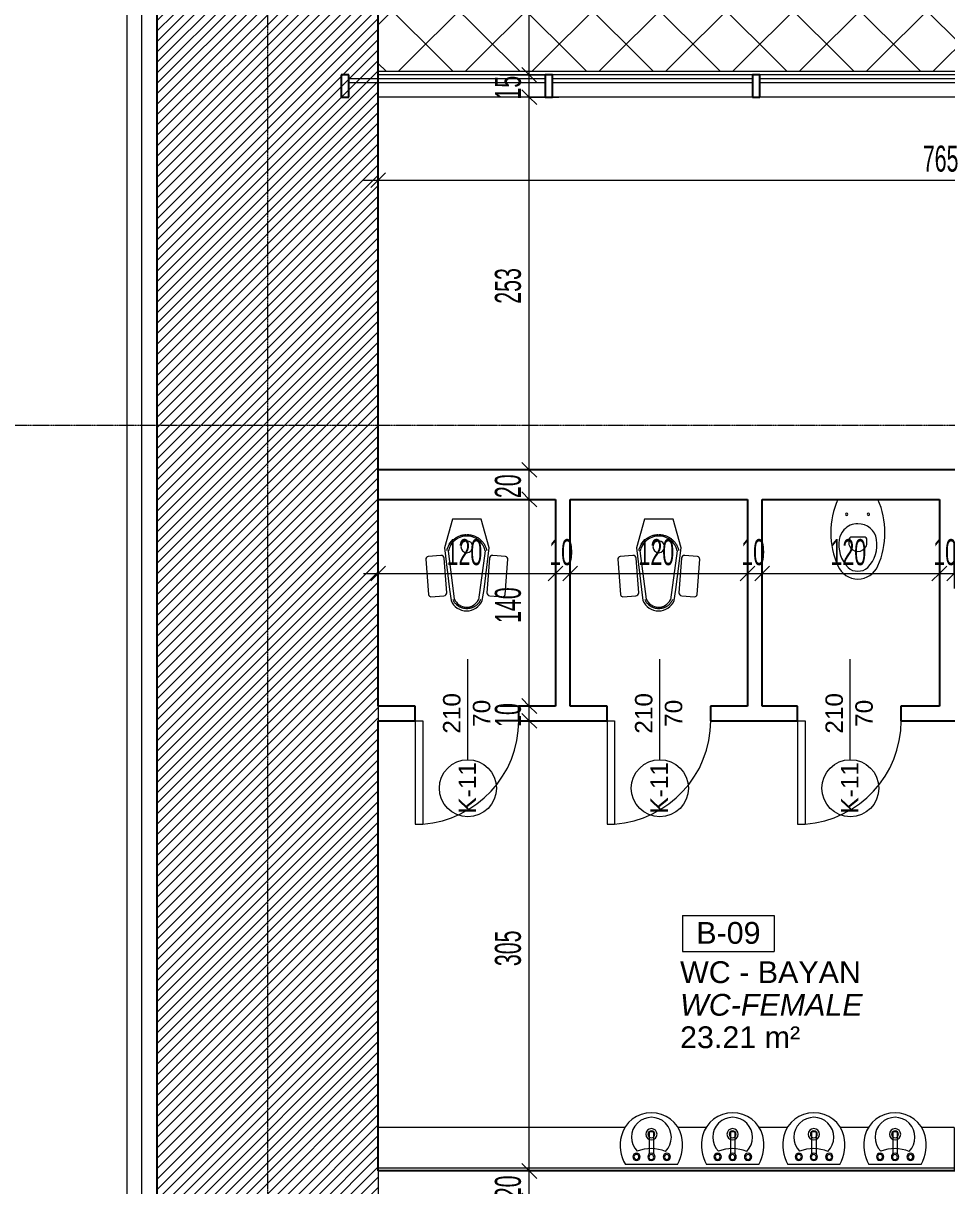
# Model space of a CAD drawing. Header units: centimetres. Extents: x -9345 to 11316, y -7197 to -3465.
# Drawn here: x -6902 to -6277, y -6046 to -5258 of the extents above; entities that cross this region are included whole.
import ezdxf

# ---------------------------------------------------------------- set-up
doc = ezdxf.new("R2010")
doc.units = ezdxf.units.CM
doc.linetypes.add('Grid Line 1_4_', pattern=[1.11125, 0.635, -0.15875, 0.15875, -0.15875])
doc.linetypes.add('Overhead', pattern=[0.396875, 0.238125, -0.15875])
for name, color, linetype, lineweight in [('A-ANNO-DIMS', 211, 'Continuous', 9), ('A-ANNO-DIMS-100', 211, 'Continuous', 9), ('A-AREA-IDEN', 2, 'Continuous', 9), ('A-DETL', 90, 'Continuous', 9), ('A-DETL-GENF', 92, 'Continuous', 9), ('A-DETL-THIN', 151, 'Continuous', 9), ('A-DOOR', 31, 'Continuous', 9), ('A-DOOR-IDEN', 31, 'Continuous', 9), ('A-FLOR-OVHD', 1, 'Overhead', 9), ('A-GLAZ-CURT', 52, 'Continuous', 9), ('A-GLAZ-CWMG', 51, 'Continuous', 9), ('A-WALL', 113, 'Continuous', 9), ('A-WALL-PATT', 111, 'Continuous', 25), ('I-FURN', 30, 'Continuous', 9), ('P-SANR-FIXT', 6, 'Continuous', 9), ('S-GRID', 1, 'Continuous', 9)]:
    doc.layers.add(name, color=color, linetype=linetype, lineweight=lineweight)
doc.styles.add('Arial_2', font='arial.ttf', dxfattribs={"height": 14.752994})
doc.styles.add('Arial_5', font='arial.ttf', dxfattribs={"height": 11.802395})
doc.styles.add('Arial_I', font='ariali.ttf', dxfattribs={"height": 14.752994})
doc.styles.add('Swis721 LtCn BT_1', font='swisscl.ttf', dxfattribs={"width": 0.8, "height": 17.639445})
doc.dimstyles.new('IUAS_DIMENSION_INSIDE_100', dxfattribs={"dimscale": 30.48, "dimtxt": 18, "dimasz": 0.328084, "dimexe": 0.328084, "dimexo": 0.0625, "dimgap": 0, "dimtad": 1, "dimdec": 0, "dimdsep": 46, "dimtxsty": 'Swis721 LtCn BT_1', "dimblk1": 'OBLIQUE', "dimblk2": 'OBLIQUE', "dimsah": 1, "dimcen": 0.09, "dimdle": 0.328084, "dimazin": 0, "dimtfac": 1, "dimtdec": 4, "dimtix": 1, "dimtmove": 0, "dimatfit": 3, "dimfxl": 0.656168, "dimfxlon": 1, "dimtvp": 1, "dimtolj": 1, "dimtzin": 0, "dimarcsym": 2})

# ---------------------------------------------------------------- blocks, each defined once
blk = doc.blocks.new('System Panel - Glazed-1573603-_116_30 KONKORS KATI _ CONCOURSE LEVEL')
at = {"layer": 'A-GLAZ-CURT', "lineweight": 18}
for p, q in [((66.48, 4.95), (-66.48, 4.95)), ((-66.48, 4.95), (-66.48, 2.45)), ((-66.48, 2.45), (66.48, 2.45)), ((66.48, 2.45), (66.48, 4.95))]:
    blk.add_line(p, q, dxfattribs=at)
blk = doc.blocks.new('Rectangular Mullion - 50 x 150mm-1573595-_116_30 KONKORS KATI _ CONCOURSE LEVEL')
at = {"layer": 'A-GLAZ-CWMG'}
for p, q in [((-6549.03, -5293.03), (-6661.98, -5293.03)), ((-6549.03, -5308.03), (-6661.98, -5308.03))]:
    blk.add_line(p, q, dxfattribs=at)
blk = doc.blocks.new('System Panel - Glazed-1573604-_116_30 KONKORS KATI _ CONCOURSE LEVEL')
at = {"layer": 'A-GLAZ-CURT', "lineweight": 18}
for p, q in [((67.73, 4.95), (-67.73, 4.95)), ((-67.73, 4.95), (-67.73, 2.45)), ((-67.73, 2.45), (67.73, 2.45)), ((67.73, 2.45), (67.73, 4.95))]:
    blk.add_line(p, q, dxfattribs=at)
blk = doc.blocks.new('Rectangular Mullion - 50 x 150mm-1573598-_116_30 KONKORS KATI _ CONCOURSE LEVEL')
at = {"layer": 'A-GLAZ-CWMG'}
for p, q in [((-6408.57, -5293.03), (-6544.03, -5293.03)), ((-6408.57, -5308.03), (-6544.03, -5308.03))]:
    blk.add_line(p, q, dxfattribs=at)
blk = doc.blocks.new('Rectangular Mullion - 50 x 150mm-1461260-_116_30 KONKORS KATI _ CONCOURSE LEVEL')
at = {"layer": 'A-GLAZ-CWMG', "lineweight": 25}
for p, q in [((0, 7.5), (-5, 7.5)), ((-5, 7.5), (-5, -7.5)), ((0, -7.5), (0, 7.5)), ((-5, -7.5), (0, -7.5))]:
    blk.add_line(p, q, dxfattribs=at)
blk = doc.blocks.new('Rectangular Mullion - 50 x 150mm-1461251-_116_30 KONKORS KATI _ CONCOURSE LEVEL')
at = {"layer": 'A-GLAZ-CWMG', "lineweight": 25}
for p, q in [((-2.5, 7.5), (2.5, 7.5)), ((-2.5, -7.5), (-2.5, 7.5)), ((2.5, 7.5), (2.5, -7.5)), ((2.5, -7.5), (-2.5, -7.5))]:
    blk.add_line(p, q, dxfattribs=at)
blk = doc.blocks.new('WC- Indian - IUAS_A_WETCORE_WC_ALATURKA-687375-_116_30 KONKORS KATI _ CONCOURSE LEVEL')
at = {"layer": 'P-SANR-FIXT'}
for p, q in [((-9.69, 31.48), (-15.2, 12.25)), ((-9.69, 31.48), (-15.2, 12.25)), ((9.69, 31.48), (-9.69, 31.48)), ((9.69, 31.48), (-9.69, 31.48)), ((15.2, 12.25), (9.69, 31.48)), ((15.2, 12.25), (9.69, 31.48)), ((-15.2, 12.25), (-11.65, -16.02)), ((-15.2, 12.25), (-11.65, -16.02)), ((-8.4, -22.52), (-12.52, 10.22)), ((12.52, 10.22), (7.87, -23.01)), ((11.65, -16.02), (15.2, 12.25)), ((11.65, -16.02), (15.2, 12.25)), ((-27.81, 4.4), (-26.01, -19.53)), ((-27.81, 4.4), (-26.01, -19.53)), ((-17.52, 6.99), (-26.25, 6.32)), ((-17.52, 6.99), (-26.25, 6.32)), ((-13.62, -18.31), (-15.38, 5.13)), ((-13.62, -18.31), (-15.38, 5.13)), ((15.38, 5.13), (13.62, -18.31)), ((15.38, 5.13), (13.62, -18.31)), ((26.25, 6.32), (17.52, 6.99)), ((26.25, 6.32), (17.52, 6.99)), ((26.01, -19.53), (27.81, 4.4)), ((26.01, -19.53), (27.81, 4.4)), ((-24.28, -21.07), (-15.51, -20.41)), ((-24.28, -21.07), (-15.51, -20.41)), ((-11.65, -16.02), (-10.71, -23.46)), ((-11.65, -16.02), (-10.71, -23.46)), ((10.4, -23.46), (11.65, -16.02)), ((10.4, -23.46), (11.65, -16.02)), ((15.51, -20.41), (24.28, -21.07)), ((15.51, -20.41), (24.28, -21.07))]:
    blk.add_line(p, q, dxfattribs=at)
at = {"layer": 'P-SANR-FIXT', "flags": 128}
for points in [[(-13.53, 10.27), (-13.4, 10.81), (-13.25, 11.34), (-13.08, 11.87), (-12.89, 12.39), (-12.67, 12.9), (-12.44, 13.4), (-12.19, 13.9), (-11.92, 14.38), (-11.62, 14.85), (-11.31, 15.31), (-10.99, 15.75), (-10.64, 16.19), (-10.28, 16.6), (-9.9, 17.01), (-9.5, 17.4), (-9.09, 17.77), (-8.67, 18.12), (-8.23, 18.46), (-7.78, 18.78), (-7.31, 19.08), (-6.84, 19.37), (-6.35, 19.63), (-5.85, 19.87), (-5.34, 20.1), (-4.83, 20.3), (-4.31, 20.48), (-3.78, 20.65), (-3.24, 20.79), (-2.7, 20.91), (-2.15, 21), (-1.61, 21.08), (-1.05, 21.13), (-0.5, 21.16), (-0.19, 21.17)], [(0.21, 21.17), (0.55, 21.16), (1.11, 21.13), (1.66, 21.07), (2.21, 20.99), (2.75, 20.9), (3.29, 20.77), (3.83, 20.63), (4.36, 20.47), (4.88, 20.28), (5.39, 20.08), (5.9, 19.85), (6.39, 19.61), (6.88, 19.34), (7.36, 19.06), (7.82, 18.75), (8.27, 18.43), (8.71, 18.09), (9.13, 17.73), (9.54, 17.36), (9.93, 16.97), (10.31, 16.57), (10.67, 16.15), (11.02, 15.71), (11.34, 15.27), (11.65, 14.81), (11.94, 14.33), (12.21, 13.85), (12.46, 13.36), (12.7, 12.85), (12.91, 12.34), (13.1, 11.82), (13.27, 11.29), (13.41, 10.76), (13.53, 10.27)], [(-0.31, -29.05), (-0.55, -29.05), (-0.95, -29.02), (-1.34, -28.98), (-1.73, -28.93), (-2.12, -28.86), (-2.51, -28.77), (-2.89, -28.67), (-3.27, -28.55), (-3.65, -28.42), (-4.01, -28.27), (-4.38, -28.11), (-4.73, -27.94), (-5.08, -27.75), (-5.42, -27.54), (-5.75, -27.32), (-6.07, -27.09), (-6.38, -26.85), (-6.69, -26.6), (-6.98, -26.33), (-7.26, -26.05), (-7.53, -25.76), (-7.79, -25.46), (-8.04, -25.15), (-8.27, -24.83), (-8.49, -24.5), (-8.7, -24.16), (-8.89, -23.82), (-9.07, -23.47), (-9.24, -23.11), (-9.38, -22.77)], [(9.38, -22.77), (9.22, -23.14), (9.06, -23.5), (8.88, -23.85), (8.68, -24.19), (8.47, -24.53), (8.25, -24.86), (8.02, -25.18), (7.77, -25.49), (7.51, -25.79), (7.24, -26.08), (6.95, -26.35), (6.66, -26.62), (6.36, -26.87), (6.04, -27.12), (5.72, -27.34), (5.39, -27.56), (5.05, -27.76), (4.7, -27.95), (4.34, -28.13), (3.98, -28.29), (3.61, -28.43), (3.24, -28.56), (2.86, -28.68), (2.48, -28.78), (2.09, -28.86), (1.7, -28.93), (1.31, -28.99), (0.91, -29.03), (0.52, -29.05), (0.29, -29.05)], [(0.16, -29.05), (0.16, -29.05), (0.16, -29.05), (0.15, -29.05), (0.15, -29.05), (0.15, -29.05), (0.15, -29.05), (0.15, -29.05), (0.15, -29.05), (0.14, -29.05), (0.14, -29.05), (0.14, -29.05), (0.14, -29.05), (0.13, -29.05), (0.13, -29.05), (0.13, -29.05), (0.12, -29.05), (0.12, -29.05), (0.11, -29.05), (0.11, -29.05), (0.1, -29.05), (0.1, -29.05), (0.09, -29.05), (0.09, -29.05), (0.08, -29.05), (0.08, -29.05), (0.07, -29.05), (0.07, -29.05), (0.06, -29.05), (0.06, -29.05), (0.05, -29.05), (0.04, -29.05), (0.04, -29.05), (0.03, -29.05), (0.03, -29.05), (0.02, -29.05), (0.01, -29.05), (0.01, -29.05), (0, -29.05), (0, -29.05), (-0.01, -29.05), (-0.02, -29.05), (-0.02, -29.05), (-0.03, -29.05), (-0.04, -29.05), (-0.04, -29.05), (-0.05, -29.05), (-0.05, -29.05), (-0.06, -29.05), (-0.07, -29.05), (-0.07, -29.05), (-0.08, -29.05), (-0.08, -29.05), (-0.09, -29.05), (-0.09, -29.05), (-0.1, -29.05), (-0.1, -29.05), (-0.11, -29.05), (-0.11, -29.05), (-0.12, -29.05), (-0.12, -29.05), (-0.12, -29.05), (-0.13, -29.05), (-0.13, -29.05), (-0.13, -29.05), (-0.14, -29.05), (-0.14, -29.05), (-0.14, -29.05), (-0.15, -29.05), (-0.15, -29.05), (-0.15, -29.05), (-0.15, -29.05), (-0.15, -29.05), (-0.15, -29.05), (-0.16, -29.05), (-0.16, -29.05), (-0.16, -29.05), (-0.16, -29.05)]]:
    blk.add_lwpolyline(points, dxfattribs=at)
at = {"layer": 'P-SANR-FIXT'}
for centre, radius, start, end in [((0, 7.32), 12.85, 13.04326, 166.95674), ((0, 12.86), 4, 0, 180), ((0, 12.86), 4, 180, 0), ((-25.77, 4.34), 2.03, 103.61798, 178.38202), ((-25.77, 4.34), 2.03, 103.61798, 178.38202), ((-17.38, 4.99), 2, 3.91851, 94.08149), ((-17.38, 4.99), 2, 3.91851, 94.08149), ((17.38, 4.99), 2, 85.91851, 176.08149), ((17.38, 4.99), 2, 85.91851, 176.08149), ((25.77, 4.34), 2.03, 1.61798, 76.38202), ((25.77, 4.34), 2.03, 1.61798, 76.38202), ((-24.02, -19.03), 2.05, 194.09143, 262.57015), ((-24.02, -19.03), 2.05, 194.09143, 262.57015), ((-15.77, -18.27), 2.15, 276.84903, 359.15097), ((-15.77, -18.27), 2.15, 276.84903, 359.15097), ((-0.16, -19.15), 11.4, 202.2273, 337.7727), ((-0.16, -19.15), 11.4, 202.2273, 337.7727), ((-0.16, -19.15), 8.9, 202.2273, 334.28023), ((15.77, -18.27), 2.15, 180.84903, 263.15097), ((15.77, -18.27), 2.15, 180.84903, 263.15097), ((24.02, -19.03), 2.05, 277.42985, 345.90857), ((24.02, -19.03), 2.05, 277.42985, 345.90857)]:
    blk.add_arc(centre, radius, start, end, dxfattribs=at)
blk = doc.blocks.new('WC Combination _2_ - IUAS_A_WETCORE_WC_ALAFRANGA-686539-_116_30 KONKORS KATI _ CONCOURSE LEVEL')
at = {"layer": 'P-SANR-FIXT'}
for p, q in [((6.38, 39.59), (6.38, 37.54)), ((18.62, 37.54), (18.62, 39.59)), ((8.38, 35.54), (16.62, 35.54))]:
    blk.add_line(p, q, dxfattribs=at)
for centre, radius, start, end in [((12.64, 49.01), 15, 90.53114, 156.20311), ((12.36, 49.01), 15, 23.79689, 89.46886), ((21.55, 40.75), 21.99, 135.60264, 189.09392), ((11.67, 50.42), 8.16, 84.16452, 135.60264), ((13.33, 50.42), 8.16, 44.39736, 95.83548), ((3.45, 40.75), 21.99, 350.90608, 44.39736), ((50, 32.53), 55.84, 156.20311, 203.79689), ((-25, 32.53), 55.84, 336.20311, 23.79689), ((11.38, 39.59), 5, 157.46709, 180), ((12.5, 39.12), 6.21, 22.53291, 157.46709), ((13.62, 39.59), 5, 360, 22.53291), ((12.5, 39.3), 12.82, 189.09392, 270.00153), ((8.38, 37.54), 2, 180, 270), ((16.62, 37.54), 2, 270, 360), ((12.5, 39.3), 12.82, 317.55472, 350.90608), ((12.5, 39.3), 12.82, 269.99847, 317.55472), ((5.34, 20.12), 0.774, 360, 180), ((5.34, 20.12), 0.774, 180, 360), ((20.18, 20.12), 0.774, 0, 180), ((20.18, 20.12), 0.774, 180, 360)]:
    blk.add_arc(centre, radius, start, end, dxfattribs=at)
blk = doc.blocks.new('Basins w Vanity Unit - Basins w Vanity Unit-1798698-_116_30 KONKORS KATI _ CONCOURSE LEVEL')
at = {"layer": 'I-FURN'}
for p, q in [((95.75, 29.5), (-71.36, 29.5)), ((150.75, 29.5), (131.53, 29.5)), ((205.75, 29.5), (186.53, 29.5)), ((260.75, 29.5), (241.53, 29.5)), ((318.64, 29.5), (296.53, 29.5)), ((318.64, 29.5), (318.64, 28)), ((318.64, 28), (318.64, 2)), ((318.64, 2), (-71.36, 2)), ((318.64, 2), (318.64, 0))]:
    blk.add_line(p, q, dxfattribs=at)
blk = doc.blocks.new('Sink - Cloakroom - 440 x 350mm-1792817-_116_30 KONKORS KATI _ CONCOURSE LEVEL')
at = {"layer": 'P-SANR-FIXT'}
for p, q in [((-1.5, 21.49), (-1.5, 7.07)), ((1.5, 21.49), (1.5, 7.07)), ((17.65, 0), (-17.65, 0)), ((17.65, 0), (-17.65, 0))]:
    blk.add_line(p, q, dxfattribs=at)
for centre, radius, start, end in [((-0.59, 14.51), 20.35, 88.34422, 166.36495), ((-0.59, 14.51), 20.35, 88.34422, 166.36495), ((0, 18.36), 13.5, 314.94439, 224.53709), ((0.59, 14.51), 20.35, 13.63505, 91.65578), ((0.59, 14.51), 20.35, 13.63505, 91.65578), ((0, 20.36), 3.86, 0, 180), ((5.33, 13.08), 26.44, 166.36495, 209.63505), ((5.33, 13.08), 26.44, 166.36495, 209.63505), ((0, 20.36), 3.86, 180, 0), ((0, 20.36), 2.35, 0, 180), ((0, 20.36), 2.35, 180, 0), ((-5.33, 13.08), 26.44, 330.36495, 13.63505), ((-5.33, 13.08), 26.44, 330.36495, 13.63505), ((-0.16, -16.03), 26.66, 68.68012, 110.80136), ((-10.13, 5.07), 2.5, 360, 180), ((-10.13, 5.07), 2.5, 180, 360), ((-10.13, 5.07), 1.7, 0, 180), ((-10.13, 5.07), 1.7, 180, 0), ((0, 5.07), 2.5, 360, 180), ((0, 5.07), 2.5, 180, 360), ((-0.08, 4.92), 1.68, 90, 270), ((-0.08, 4.92), 1.68, 270, 90), ((10.43, 5.07), 2.5, 0, 180), ((10.43, 5.07), 2.5, 180, 0), ((10.43, 4.97), 1.7, 0, 180), ((10.43, 4.97), 1.7, 180, 0)]:
    blk.add_arc(centre, radius, start, end, dxfattribs=at)
blk.add_ellipse((0, 21.49), major_axis=(1.5, 0), ratio=0.428525, start_param=0, end_param=3.141593, dxfattribs=at)
blk = doc.blocks.new('M_Single-Flush1 - IUAS_A_DOOR_K11_700_2100-1791538-_116_30 KONKORS KATI _ CONCOURSE LEVEL')
at = {"layer": 'A-DOOR', "lineweight": 18}
for p, q in [((29.9, 5), (29.9, 74.98)), ((35, 74.98), (29.9, 74.98)), ((35, 5), (35, 74.98)), ((35, 5), (29.9, 5))]:
    blk.add_line(p, q, dxfattribs=at)
at = {"layer": 'A-DOOR'}
blk.add_arc((35, 5), 70.17, 94.16802, 180, dxfattribs=at)
blk = doc.blocks.new('IUAS_A_ROOM_100S - No_İsmi_Alan-1315501-_116_30 KONKORS KATI _ CONCOURSE LEVEL')
at = {"layer": 'A-AREA-IDEN'}
for p, q in [((-0.101, 0.1926), (-0.101, -0.0511)), ((-0.101, 0.1926), (0.5191, 0.1926)), ((0.5191, 0.1926), (0.5191, -0.0511)), ((-0.101, -0.0511), (0.5191, -0.0511))]:
    blk.add_line(p, q, dxfattribs=at)
blk = doc.blocks.new('DIMBLOCK29-_116_30 KONKORS KATI _ CONCOURSE LEVEL')
at = {"layer": 'A-ANNO-DIMS-100', "transparency": 16777216}
for p, q in [((-6559.66, -6035.53), (-6564.66, -6030.53)), ((-6579.66, -6035.53), (-6549.66, -6035.53)), ((-6559.66, -6035.53), (-6579.66, -6035.53)), ((-6559.66, -6055.53), (-6559.66, -6035.53)), ((-6559.66, -6035.53), (-6554.66, -6040.53)), ((-6579.66, -6055.53), (-6549.66, -6055.53)), ((-6559.66, -6055.53), (-6579.66, -6055.53)), ((-6559.66, -6055.53), (-6564.66, -6050.53)), ((-6559.66, -6055.53), (-6554.66, -6060.53))]:
    blk.add_line(p, q, dxfattribs=at)
at = {"layer": 'A-ANNO-DIMS-100', "color": 0, "transparency": 16777216, "insert": (-6583.01, -6054.67), "char_height": 17.639, "width": 21.9429, "attachment_point": 1, "rotation": 90, "line_spacing_factor": 0.971848, "style": 'Swis721 LtCn BT_1'}
blk.add_mtext('20', dxfattribs=at)
blk = doc.blocks.new('_Oblique')
at = {"color": 0, "linetype": 'ByBlock', "lineweight": -2}
blk.add_line((-0.5, -0.5), (0.5, 0.5), dxfattribs=at)
blk = doc.blocks.new('DIMBLOCK30-_116_30 KONKORS KATI _ CONCOURSE LEVEL')
at = {"layer": 'A-ANNO-DIMS-100', "transparency": 16777216}
for p, q in [((-6559.66, -5730.53), (-6564.66, -5725.53)), ((-6579.66, -5730.53), (-6549.66, -5730.53)), ((-6559.66, -5730.53), (-6579.66, -5730.53)), ((-6559.66, -6035.53), (-6559.66, -5730.53)), ((-6559.66, -5730.53), (-6554.66, -5735.53)), ((-6559.66, -6035.53), (-6564.66, -6030.53)), ((-6579.66, -6035.53), (-6549.66, -6035.53)), ((-6559.66, -6035.53), (-6579.66, -6035.53)), ((-6559.66, -6035.53), (-6554.66, -6040.53))]:
    blk.add_line(p, q, dxfattribs=at)
at = {"layer": 'A-ANNO-DIMS-100', "color": 0, "transparency": 16777216, "insert": (-6583.01, -5896.74), "char_height": 17.639, "width": 32.9143, "attachment_point": 1, "rotation": 90, "line_spacing_factor": 0.971848, "style": 'Swis721 LtCn BT_1'}
blk.add_mtext('305', dxfattribs=at)
blk = doc.blocks.new('DIMBLOCK31-_116_30 KONKORS KATI _ CONCOURSE LEVEL')
at = {"layer": 'A-ANNO-DIMS-100', "transparency": 16777216}
for p, q in [((-6559.66, -5720.53), (-6564.66, -5715.53)), ((-6579.66, -5720.53), (-6549.66, -5720.53)), ((-6559.66, -5720.53), (-6579.66, -5720.53)), ((-6559.66, -5730.53), (-6564.66, -5725.53)), ((-6559.66, -5730.53), (-6559.66, -5720.53)), ((-6559.66, -5720.53), (-6554.66, -5725.53)), ((-6579.66, -5730.53), (-6549.66, -5730.53)), ((-6559.66, -5730.53), (-6579.66, -5730.53)), ((-6559.66, -5730.53), (-6554.66, -5735.53))]:
    blk.add_line(p, q, dxfattribs=at)
at = {"layer": 'A-ANNO-DIMS-100', "color": 0, "transparency": 16777216, "insert": (-6583.01, -5734.67), "char_height": 17.639, "width": 21.9429, "attachment_point": 1, "rotation": 90, "line_spacing_factor": 0.971848, "style": 'Swis721 LtCn BT_1'}
blk.add_mtext('10', dxfattribs=at)
blk = doc.blocks.new('DIMBLOCK32-_116_30 KONKORS KATI _ CONCOURSE LEVEL')
at = {"layer": 'A-ANNO-DIMS-100', "transparency": 16777216}
for p, q in [((-6559.66, -5580.53), (-6564.66, -5575.53)), ((-6579.66, -5580.53), (-6549.66, -5580.53)), ((-6559.66, -5580.53), (-6579.66, -5580.53)), ((-6559.66, -5720.53), (-6559.66, -5580.53)), ((-6559.66, -5580.53), (-6554.66, -5585.53)), ((-6559.66, -5720.53), (-6564.66, -5715.53)), ((-6579.66, -5720.53), (-6549.66, -5720.53)), ((-6559.66, -5720.53), (-6579.66, -5720.53)), ((-6559.66, -5720.53), (-6554.66, -5725.53))]:
    blk.add_line(p, q, dxfattribs=at)
at = {"layer": 'A-ANNO-DIMS-100', "color": 0, "transparency": 16777216, "insert": (-6583.01, -5664.24), "char_height": 17.639, "width": 32.9143, "attachment_point": 1, "rotation": 90, "line_spacing_factor": 0.971848, "style": 'Swis721 LtCn BT_1'}
blk.add_mtext('140', dxfattribs=at)
blk = doc.blocks.new('DIMBLOCK33-_116_30 KONKORS KATI _ CONCOURSE LEVEL')
at = {"layer": 'A-ANNO-DIMS-100', "transparency": 16777216}
for p, q in [((-6559.66, -5560.53), (-6564.66, -5555.53)), ((-6579.66, -5560.53), (-6549.66, -5560.53)), ((-6559.66, -5560.53), (-6579.66, -5560.53)), ((-6559.66, -5580.53), (-6559.66, -5560.53)), ((-6559.66, -5560.53), (-6554.66, -5565.53)), ((-6559.66, -5580.53), (-6564.66, -5575.53)), ((-6579.66, -5580.53), (-6549.66, -5580.53)), ((-6559.66, -5580.53), (-6579.66, -5580.53)), ((-6559.66, -5580.53), (-6554.66, -5585.53))]:
    blk.add_line(p, q, dxfattribs=at)
at = {"layer": 'A-ANNO-DIMS-100', "color": 0, "transparency": 16777216, "insert": (-6583.01, -5579.67), "char_height": 17.639, "width": 21.9429, "attachment_point": 1, "rotation": 90, "line_spacing_factor": 0.971848, "style": 'Swis721 LtCn BT_1'}
blk.add_mtext('20', dxfattribs=at)
blk = doc.blocks.new('DIMBLOCK34-_116_30 KONKORS KATI _ CONCOURSE LEVEL')
at = {"layer": 'A-ANNO-DIMS-100', "transparency": 16777216}
for p, q in [((-6539.66, -5308.03), (-6569.66, -5308.03)), ((-6559.66, -5308.03), (-6564.66, -5303.03)), ((-6559.66, -5560.53), (-6559.66, -5308.03)), ((-6559.66, -5308.03), (-6554.66, -5313.03)), ((-6559.66, -5308.03), (-6539.66, -5308.03)), ((-6559.66, -5560.53), (-6564.66, -5555.53)), ((-6579.66, -5560.53), (-6549.66, -5560.53)), ((-6559.66, -5560.53), (-6579.66, -5560.53)), ((-6559.66, -5560.53), (-6554.66, -5565.53))]:
    blk.add_line(p, q, dxfattribs=at)
at = {"layer": 'A-ANNO-DIMS-100', "color": 0, "transparency": 16777216, "insert": (-6583.01, -5447.99), "char_height": 17.639, "width": 32.9143, "attachment_point": 1, "rotation": 90, "line_spacing_factor": 0.971848, "style": 'Swis721 LtCn BT_1'}
blk.add_mtext('253', dxfattribs=at)
blk = doc.blocks.new('DIMBLOCK35-_116_30 KONKORS KATI _ CONCOURSE LEVEL')
at = {"layer": 'A-ANNO-DIMS-100', "transparency": 16777216}
for p, q in [((-6559.66, -5293.03), (-6564.66, -5288.03)), ((-6579.66, -5293.03), (-6549.66, -5293.03)), ((-6559.66, -5293.03), (-6579.66, -5293.03)), ((-6559.66, -5308.03), (-6559.66, -5293.03)), ((-6559.66, -5293.03), (-6554.66, -5298.03)), ((-6539.66, -5308.03), (-6569.66, -5308.03)), ((-6559.66, -5308.03), (-6564.66, -5303.03)), ((-6559.66, -5308.03), (-6554.66, -5313.03)), ((-6559.66, -5308.03), (-6539.66, -5308.03))]:
    blk.add_line(p, q, dxfattribs=at)
at = {"layer": 'A-ANNO-DIMS-100', "color": 0, "transparency": 16777216, "insert": (-6583.01, -5309.67), "char_height": 17.639, "width": 21.9429, "attachment_point": 1, "rotation": 90, "line_spacing_factor": 0.971848, "style": 'Swis721 LtCn BT_1'}
blk.add_mtext('15', dxfattribs=at)
blk = doc.blocks.new('DIMBLOCK36-_116_30 KONKORS KATI _ CONCOURSE LEVEL')
at = {"layer": 'A-ANNO-DIMS-100', "transparency": 16777216}
for p, q in [((-6559.66, -4816.78), (-6564.66, -4811.78)), ((-6579.66, -4816.78), (-6549.66, -4816.78)), ((-6559.66, -4816.78), (-6579.66, -4816.78)), ((-6559.66, -5293.03), (-6559.66, -4816.78)), ((-6559.66, -4816.78), (-6554.66, -4821.78)), ((-6559.66, -5293.03), (-6564.66, -5288.03)), ((-6579.66, -5293.03), (-6549.66, -5293.03)), ((-6559.66, -5293.03), (-6579.66, -5293.03)), ((-6559.66, -5293.03), (-6554.66, -5298.03))]:
    blk.add_line(p, q, dxfattribs=at)
at = {"layer": 'A-ANNO-DIMS-100', "color": 0, "transparency": 16777216, "insert": (-6583.01, -5068.62), "char_height": 17.639, "width": 32.9143, "attachment_point": 1, "rotation": 90, "line_spacing_factor": 0.971848, "style": 'Swis721 LtCn BT_1'}
blk.add_mtext('476', dxfattribs=at)
blk = doc.blocks.new('DIMBLOCK57-_116_30 KONKORS KATI _ CONCOURSE LEVEL')
at = {"layer": 'A-ANNO-DIMS-100', "transparency": 16777216}
for p, q in [((-6661.98, -5610.82), (-6661.98, -5640.82)), ((-6661.98, -5630.82), (-6661.98, -5610.82)), ((-6541.98, -5610.82), (-6541.98, -5640.82)), ((-6541.98, -5630.82), (-6541.98, -5610.82)), ((-6671.98, -5630.82), (-6541.98, -5630.82)), ((-6661.98, -5630.82), (-6666.98, -5635.82)), ((-6661.98, -5630.82), (-6656.98, -5625.82)), ((-6541.98, -5630.82), (-6546.98, -5635.82)), ((-6541.98, -5630.82), (-6536.98, -5625.82))]:
    blk.add_line(p, q, dxfattribs=at)
at = {"layer": 'A-ANNO-DIMS-100', "color": 0, "transparency": 16777216, "insert": (-6615.7, -5607.46), "char_height": 17.639, "width": 32.9143, "attachment_point": 1, "line_spacing_factor": 0.971848, "style": 'Swis721 LtCn BT_1'}
blk.add_mtext('120', dxfattribs=at)
blk = doc.blocks.new('DIMBLOCK58-_116_30 KONKORS KATI _ CONCOURSE LEVEL')
at = {"layer": 'A-ANNO-DIMS-100', "transparency": 16777216}
for p, q in [((-6541.98, -5610.82), (-6541.98, -5640.82)), ((-6541.98, -5630.82), (-6541.98, -5610.82)), ((-6531.98, -5610.82), (-6531.98, -5640.82)), ((-6531.98, -5630.82), (-6531.98, -5610.82)), ((-6541.98, -5630.82), (-6546.98, -5635.82)), ((-6541.98, -5630.82), (-6536.98, -5625.82)), ((-6541.98, -5630.82), (-6531.98, -5630.82)), ((-6531.98, -5630.82), (-6536.98, -5635.82)), ((-6531.98, -5630.82), (-6526.98, -5625.82))]:
    blk.add_line(p, q, dxfattribs=at)
at = {"layer": 'A-ANNO-DIMS-100', "color": 0, "transparency": 16777216, "insert": (-6546.13, -5607.46), "char_height": 17.639, "width": 21.9429, "attachment_point": 1, "line_spacing_factor": 0.971848, "style": 'Swis721 LtCn BT_1'}
blk.add_mtext('10', dxfattribs=at)
blk = doc.blocks.new('DIMBLOCK59-_116_30 KONKORS KATI _ CONCOURSE LEVEL')
at = {"layer": 'A-ANNO-DIMS-100', "transparency": 16777216}
for p, q in [((-6531.98, -5610.82), (-6531.98, -5640.82)), ((-6531.98, -5630.82), (-6531.98, -5610.82)), ((-6411.98, -5610.82), (-6411.98, -5640.82)), ((-6411.98, -5630.82), (-6411.98, -5610.82)), ((-6531.98, -5630.82), (-6536.98, -5635.82)), ((-6531.98, -5630.82), (-6526.98, -5625.82)), ((-6531.98, -5630.82), (-6411.98, -5630.82)), ((-6411.98, -5630.82), (-6416.98, -5635.82)), ((-6411.98, -5630.82), (-6406.98, -5625.82))]:
    blk.add_line(p, q, dxfattribs=at)
at = {"layer": 'A-ANNO-DIMS-100', "color": 0, "transparency": 16777216, "insert": (-6485.7, -5607.46), "char_height": 17.639, "width": 32.9143, "attachment_point": 1, "line_spacing_factor": 0.971848, "style": 'Swis721 LtCn BT_1'}
blk.add_mtext('120', dxfattribs=at)
blk = doc.blocks.new('DIMBLOCK60-_116_30 KONKORS KATI _ CONCOURSE LEVEL')
at = {"layer": 'A-ANNO-DIMS-100', "transparency": 16777216}
for p, q in [((-6411.98, -5610.82), (-6411.98, -5640.82)), ((-6411.98, -5630.82), (-6411.98, -5610.82)), ((-6401.98, -5610.82), (-6401.98, -5640.82)), ((-6401.98, -5630.82), (-6401.98, -5610.82)), ((-6411.98, -5630.82), (-6416.98, -5635.82)), ((-6411.98, -5630.82), (-6406.98, -5625.82)), ((-6411.98, -5630.82), (-6401.98, -5630.82)), ((-6401.98, -5630.82), (-6406.98, -5635.82)), ((-6401.98, -5630.82), (-6396.98, -5625.82))]:
    blk.add_line(p, q, dxfattribs=at)
at = {"layer": 'A-ANNO-DIMS-100', "color": 0, "transparency": 16777216, "insert": (-6416.13, -5607.46), "char_height": 17.639, "width": 21.9429, "attachment_point": 1, "line_spacing_factor": 0.971848, "style": 'Swis721 LtCn BT_1'}
blk.add_mtext('10', dxfattribs=at)
blk = doc.blocks.new('DIMBLOCK61-_116_30 KONKORS KATI _ CONCOURSE LEVEL')
at = {"layer": 'A-ANNO-DIMS-100', "transparency": 16777216}
for p, q in [((-6401.98, -5610.82), (-6401.98, -5640.82)), ((-6401.98, -5630.82), (-6401.98, -5610.82)), ((-6281.98, -5610.82), (-6281.98, -5640.82)), ((-6281.98, -5630.82), (-6281.98, -5610.82)), ((-6401.98, -5630.82), (-6406.98, -5635.82)), ((-6401.98, -5630.82), (-6396.98, -5625.82)), ((-6401.98, -5630.82), (-6281.98, -5630.82)), ((-6281.98, -5630.82), (-6286.98, -5635.82)), ((-6281.98, -5630.82), (-6276.98, -5625.82))]:
    blk.add_line(p, q, dxfattribs=at)
at = {"layer": 'A-ANNO-DIMS-100', "color": 0, "transparency": 16777216, "insert": (-6355.7, -5607.46), "char_height": 17.639, "width": 32.9143, "attachment_point": 1, "line_spacing_factor": 0.971848, "style": 'Swis721 LtCn BT_1'}
blk.add_mtext('120', dxfattribs=at)
blk = doc.blocks.new('DIMBLOCK62-_116_30 KONKORS KATI _ CONCOURSE LEVEL')
at = {"layer": 'A-ANNO-DIMS-100', "transparency": 16777216}
for p, q in [((-6281.98, -5610.82), (-6281.98, -5640.82)), ((-6281.98, -5630.82), (-6281.98, -5610.82)), ((-6271.98, -5610.82), (-6271.98, -5640.82)), ((-6271.98, -5630.82), (-6271.98, -5610.82)), ((-6281.98, -5630.82), (-6286.98, -5635.82)), ((-6281.98, -5630.82), (-6276.98, -5625.82)), ((-6281.98, -5630.82), (-6271.98, -5630.82)), ((-6271.98, -5630.82), (-6276.98, -5635.82)), ((-6271.98, -5630.82), (-6266.98, -5625.82))]:
    blk.add_line(p, q, dxfattribs=at)
at = {"layer": 'A-ANNO-DIMS-100', "color": 0, "transparency": 16777216, "insert": (-6286.13, -5607.46), "char_height": 17.639, "width": 21.9429, "attachment_point": 1, "line_spacing_factor": 0.971848, "style": 'Swis721 LtCn BT_1'}
blk.add_mtext('10', dxfattribs=at)
blk = doc.blocks.new('DIMBLOCK116-_116_30 KONKORS KATI _ CONCOURSE LEVEL')
at = {"layer": 'A-ANNO-DIMS-100', "transparency": 16777216}
for p, q in [((-6661.98, -5344.22), (-6661.98, -5374.22)), ((-6661.98, -5364.22), (-6661.98, -5344.22)), ((-5896.98, -5384.22), (-5896.98, -5354.22)), ((-6661.98, -5364.22), (-6656.98, -5359.22)), ((-5896.98, -5364.22), (-5891.98, -5359.22)), ((-6671.98, -5364.22), (-5896.98, -5364.22)), ((-6661.98, -5364.22), (-6666.98, -5369.22)), ((-5896.98, -5364.22), (-5901.98, -5369.22)), ((-5896.98, -5364.22), (-5896.98, -5384.22))]:
    blk.add_line(p, q, dxfattribs=at)
at = {"layer": 'A-ANNO-DIMS-100', "color": 0, "transparency": 16777216, "insert": (-6293.2, -5340.86), "char_height": 17.639, "width": 32.9143, "attachment_point": 1, "line_spacing_factor": 0.971848, "style": 'Swis721 LtCn BT_1'}
blk.add_mtext('765', dxfattribs=at)
blk = doc.blocks.new('DOOR TAG SOLA C_2mm - TR_Kapi_pozu_04_saga_uste_2mm-1642461-_116_30 KONKORS KATI _ CONCOURSE LEVEL')
at = {"layer": 'A-DOOR-IDEN'}
blk.add_line((-0.3137, -0.007), (0.3666, -0.0062), dxfattribs=at)
blk.add_circle((-0.5069, -0.0072), 0.1932, dxfattribs=at)

msp = doc.modelspace()

# ---------------------------------------------------------------- hatches: boundary and pattern name
at = {"layer": 'A-DETL-GENF', "lineweight": 18}
h = msp.add_hatch(dxfattribs=at)
h.set_pattern_fill('FP_6', color=253, style=0, pattern_type=2)
h.set_pattern_definition([(45, (0, 0), (-22.62742, 22.62742), []), (135, (0, 0), (-22.62742, -22.62742), [])])
h.paths.add_polyline_path([(-2151.98, -6550.52), (-2151.98, -6310.53), (-2063.98, -6310.53), (-2063.98, -6130.53), (-2152.23, -6130.53), (-2152.23, -5950.53), (-2172.23, -5950.53), (-2172.23, -5575.47), (-2179.07, -5580.6), (-2186.56, -5584.7), (-2194.56, -5587.7), (-2202.91, -5589.53), (-2211.43, -5590.15), (-2219.95, -5589.56), (-2228.31, -5587.75), (-2236.32, -5584.78), (-2244.21, -5580.42), (-2250.67, -5575.59), (-2256.73, -5569.56), (-2261.86, -5562.73), (-2265.97, -5555.24), (-2268.98, -5547.24), (-2270.81, -5538.9), (-2271.44, -5530.38), (-2270.85, -5521.85), (-2269.06, -5513.5), (-2266.09, -5505.49), (-2262.02, -5497.98), (-2256.91, -5491.12), (-2250.89, -5485.06), (-2244.06, -5479.92), (-2236.57, -5475.81), (-2228.58, -5472.8), (-2220.23, -5470.95), (-2211.71, -5470.32), (-2203.36, -5470.93), (-2195.18, -5472.69), (-2187.32, -5475.58), (-2179.93, -5479.53), (-2173.17, -5484.47), (-2167.16, -5490.3), (-2162.02, -5496.91), (-2157.85, -5504.17), (-2154.73, -5511.94), (-2152.72, -5520.07), (-2151.86, -5528.4), (-2152.16, -5536.77), (-2153.63, -5545.01), (-2156.23, -5552.97), (-2159.91, -5560.49), (-1801.98, -5560.52), (-1801.98, -5057.62), (-1801.45, -5040.73), (-1799.72, -5023.92), (-1796.79, -5007.28), (-1792.67, -4990.89), (-1787.39, -4974.84), (-1780.98, -4959.21), (-1773.47, -4944.08), (-1764.89, -4929.52), (-1755.3, -4915.61), (-1744.73, -4902.43), (-1733.24, -4890.03), (-1720.9, -4878.49), (-1707.77, -4867.86), (-1693.91, -4858.2), (-1679.39, -4849.56), (-1664.29, -4841.97), (-1648.69, -4835.49), (-1632.66, -4830.14), (-1616.29, -4825.95), (-1599.67, -4822.94), (-1582.87, -4821.13), (-1565.98, -4820.52), (-811.98, -4820.52), (-811.98, -4815.27), (-661.98, -4815.27), (-661.98, -4164.91), (-811.98, -4164.91), (-811.98, -4140.52), (-2248.98, -4140.52), (-2248.98, -4460.52), (-3061.98, -4460.52), (-3061.98, -4140.52), (-3986.98, -4140.52), (-3986.98, -4320.53), (-4091.98, -4320.53), (-4091.98, -4630.53), (-3986.98, -4630.53), (-3986.98, -4810.52), (-3836.98, -4810.52), (-3836.98, -4910.52), (-3986.98, -4910.52), (-3986.98, -4814.92), (-4786.98, -4814.92), (-4786.98, -4910.53), (-4936.98, -4910.53), (-4936.98, -4815.47), (-4991.98, -4815.47), (-4991.98, -4140.52), (-6661.98, -4140.52), (-6661.98, -4165.41), (-6811.98, -4165.41), (-6811.98, -4816.78), (-6661.98, -4816.78), (-6661.98, -5290.53), (-4006.98, -5290.53), (-3987.44, -5291.15), (-3967.98, -5293.03), (-3948.68, -5296.15), (-3929.62, -5300.5), (-3910.87, -5306.07), (-3892.53, -5312.82), (-3874.65, -5320.73), (-3857.31, -5329.78), (-3840.59, -5339.91), (-3824.56, -5351.1), (-3809.27, -5363.29), (-3794.8, -5376.43), (-3781.2, -5390.48), (-3768.52, -5405.36), (-3756.83, -5421.03), (-3746.16, -5437.42), (-3735.92, -5455.8), (-3728.09, -5472.07), (-3720.75, -5490.19), (-3714.59, -5508.75), (-3709.63, -5527.66), (-3705.89, -5546.85), (-3703.39, -5566.24), (-3702.14, -5585.75), (-3702.14, -5605.3), (-3703.39, -5624.81), (-3705.89, -5644.21), (-3709.63, -5663.4), (-3714.59, -5682.31), (-3720.75, -5700.86), (-3728.09, -5718.99), (-3736.57, -5736.6), (-3746.17, -5753.64), (-3756.83, -5770.02), (-3768.53, -5785.69), (-3781.2, -5800.58), (-3794.8, -5814.62), (-3809.27, -5827.77), (-3824.56, -5839.96), (-3840.6, -5851.14), (-3857.32, -5861.28), (-3874.65, -5870.32), (-3892.53, -5878.24), (-3910.88, -5884.99), (-3929.62, -5890.55), (-3948.68, -5894.9), (-3967.98, -5898.02), (-3987.44, -5899.9), (-4006.98, -5900.53), (-6131.98, -5900.51), (-6131.98, -6190.52), (-4061.98, -6190.53), (-4061.98, -6370.53), (-3978.51, -6370.53), (-3978.51, -6550.51), (-2167.91, -6550.52)], flags=0)
h.paths.add_polyline_path([(-3186.98, -5580.53), (-3186.98, -5480.53), (-3036.98, -5480.53), (-3036.98, -5580.53), (-3159.77, -5580.53)], flags=0)
h.paths.add_polyline_path([(-3111.98, -4920.52), (-3120.52, -4919.91), (-3128.88, -4918.09), (-3136.9, -4915.1), (-3144.42, -4911), (-3151.27, -4905.87), (-3157.33, -4899.81), (-3162.46, -4892.96), (-3166.56, -4885.45), (-3169.55, -4877.43), (-3171.37, -4869.06), (-3171.98, -4860.52), (-3171.37, -4851.98), (-3169.55, -4843.62), (-3166.56, -4835.6), (-3162.46, -4828.08), (-3157.33, -4821.23), (-3151.27, -4815.18), (-3144.42, -4810.05), (-3136.9, -4805.94), (-3128.88, -4802.95), (-3120.52, -4801.13), (-3111.98, -4800.52), (-3103.44, -4801.13), (-3095.08, -4802.95), (-3087.06, -4805.94), (-3079.54, -4810.05), (-3072.69, -4815.18), (-3066.64, -4821.23), (-3061.5, -4828.08), (-3057.4, -4835.6), (-3054.41, -4843.62), (-3052.59, -4851.98), (-3051.98, -4860.52), (-3052.59, -4869.06), (-3054.41, -4877.43), (-3057.4, -4885.45), (-3061.5, -4892.96), (-3066.64, -4899.81), (-3072.69, -4905.87), (-3079.54, -4911), (-3087.06, -4915.1), (-3095.08, -4918.09), (-3103.44, -4919.91)], flags=0)
h.paths.add_polyline_path([(-2211.98, -4920.52), (-2220.52, -4919.91), (-2228.88, -4918.09), (-2236.9, -4915.1), (-2244.42, -4911), (-2251.27, -4905.87), (-2257.33, -4899.81), (-2262.46, -4892.96), (-2266.56, -4885.45), (-2269.55, -4877.43), (-2271.37, -4869.06), (-2271.98, -4860.52), (-2271.37, -4851.98), (-2269.55, -4843.62), (-2266.56, -4835.6), (-2262.46, -4828.08), (-2257.33, -4821.23), (-2251.27, -4815.18), (-2244.21, -4809.93), (-2236.9, -4805.94), (-2228.88, -4802.95), (-2220.52, -4801.13), (-2211.98, -4800.52), (-2203.44, -4801.13), (-2195.08, -4802.95), (-2187.06, -4805.94), (-2179.54, -4810.05), (-2172.69, -4815.18), (-2166.64, -4821.23), (-2161.5, -4828.08), (-2157.4, -4835.6), (-2154.41, -4843.62), (-2152.59, -4851.98), (-2151.98, -4860.52), (-2152.59, -4869.06), (-2154.41, -4877.43), (-2157.4, -4885.45), (-2161.5, -4892.96), (-2166.64, -4899.81), (-2172.69, -4905.87), (-2179.54, -4911), (-2187.06, -4915.1), (-2195.08, -4918.09), (-2203.44, -4919.91)], flags=0)
h.paths.add_polyline_path([(-5746.98, -4910.53), (-5896.98, -4910.53), (-5896.98, -4810.53), (-5746.98, -4810.53), (-5746.98, -4906.57)], flags=0)
h.paths.add_polyline_path([(-641.97, -4816.24), (-411.79, -4816.24), (-411.79, -4590.53), (-331.98, -4590.53), (-331.98, -4390.53), (-411.79, -4390.53), (-411.79, -4165.52), (-656.12, -4165.52), (-656.12, -4816.24)], flags=0)
h.paths.add_polyline_path([(-8424.27, -4815.52), (-6821.85, -4815.52), (-6821.85, -4165.52), (-8477.22, -4165.52), (-8477.22, -4390.53), (-8532.22, -4390.53), (-8532.22, -4590.53), (-8477.22, -4590.53), (-8477.22, -4815.52)], flags=0)
at = {"layer": 'A-WALL-PATT', "lineweight": 9}
h = msp.add_hatch(dxfattribs=at)
h.set_pattern_fill('FP_1', color=256, style=0, pattern_type=2)
h.set_pattern_definition([(45, (0, 0), (-3.535534, 3.535534), [])])
h.paths.add_polyline_path([(-6745.74, -6550.53), (-6661.98, -6550.53), (-6661.98, -4815.42), (-6811.98, -4815.42), (-6811.98, -6550.53)], flags=0)
h.paths.add_polyline_path([(-6661.98, -4165.27), (-6661.98, -4140.53), (-6811.98, -4140.53), (-6811.98, -4165.27), (-6745.74, -4165.27)], flags=0)

# ---------------------------------------------------------------- linework, layer by layer
at = {"layer": 'A-DETL'}
msp.add_line((-6831.98, -6720.53), (-6831.98, -4881.53), dxfattribs=at)
at = {"layer": 'A-DETL-THIN'}
for p, q in [((-6661.98, -4816.78), (-6661.98, -5290.53)), ((-6661.98, -5290.53), (-4006.98, -5290.53))]:
    msp.add_line(p, q, dxfattribs=at)
at = {"layer": 'A-FLOR-OVHD'}
msp.add_line((-6821.98, -6710.53), (-6821.98, -4871.53), dxfattribs=at)
at = {"layer": 'A-WALL', "lineweight": 25}
for p, q in [((-6811.98, -4815.42), (-6811.98, -6700.53)), ((-6661.98, -5720.53), (-6661.98, -4815.42)), ((-5896.98, -5560.53), (-6661.98, -5560.53)), ((-6661.98, -5580.53), (-6541.98, -5580.53)), ((-6541.98, -5580.53), (-6541.98, -5720.53)), ((-6531.98, -5580.53), (-6411.98, -5580.53)), ((-6531.98, -5720.53), (-6531.98, -5580.53)), ((-6411.98, -5580.53), (-6411.98, -5720.53)), ((-6401.98, -5580.53), (-6281.98, -5580.53)), ((-6401.98, -5720.53), (-6401.98, -5580.53)), ((-6281.98, -5580.53), (-6281.98, -5720.53)), ((-6636.98, -5720.53), (-6661.98, -5720.53)), ((-6636.98, -5730.53), (-6636.98, -5720.53)), ((-6541.98, -5720.53), (-6566.98, -5720.53)), ((-6566.98, -5720.53), (-6566.98, -5730.53)), ((-6506.98, -5720.53), (-6531.98, -5720.53)), ((-6506.98, -5730.53), (-6506.98, -5720.53)), ((-6411.98, -5720.53), (-6436.98, -5720.53)), ((-6436.98, -5720.53), (-6436.98, -5730.53)), ((-6377.98, -5720.53), (-6401.98, -5720.53)), ((-6377.98, -5730.53), (-6377.98, -5720.53)), ((-6281.98, -5720.53), (-6307.98, -5720.53)), ((-6307.98, -5720.53), (-6307.98, -5730.53)), ((-6661.98, -6035.53), (-6661.98, -5730.53)), ((-6661.98, -5730.53), (-6636.98, -5730.53)), ((-6566.98, -5730.53), (-6506.98, -5730.53)), ((-6436.98, -5730.53), (-6377.98, -5730.53)), ((-6307.98, -5730.53), (-6246.98, -5730.53)), ((-6151.98, -6035.53), (-6661.98, -6035.53))]:
    msp.add_line(p, q, dxfattribs=at)
at = {"layer": 'A-WALL'}
for p, q in [((-6661.98, -5720.53), (-6661.98, -5730.53)), ((-6661.98, -6035.53), (-6661.98, -6055.53))]:
    msp.add_line(p, q, dxfattribs=at)
at = {"layer": 'S-GRID', "linetype": 'Grid Line 1_4_'}
for p, q in [((-6736.98, -3567.14), (-6736.98, -7007.41)), ((1078.19, -5530.53), (-8251.71, -5530.53))]:
    msp.add_line(p, q, dxfattribs=at)

# ---------------------------------------------------------------- block references
at = {"layer": 'A-AREA-IDEN', "xscale": 99.99999999999994, "yscale": 99.99999999999994, "zscale": 99.99999999999994}
msp.add_blockref('IUAS_A_ROOM_100S - No_İsmi_Alan-1315501-_116_30 KONKORS KATI _ CONCOURSE LEVEL', (-6445.85, -5881.62), dxfattribs=at)
at = {"layer": 'A-DOOR', "rotation": 180}
for p in [(-6601.98, -5725.53), (-6471.98, -5725.53), (-6342.98, -5725.53)]:
    msp.add_blockref('M_Single-Flush1 - IUAS_A_DOOR_K11_700_2100-1791538-_116_30 KONKORS KATI _ CONCOURSE LEVEL', p, dxfattribs=at)
at = {"layer": 'A-DOOR-IDEN', "xscale": 99.99999999999994, "yscale": 99.99999999999994, "zscale": 99.99999999999994, "rotation": 89.99999999999991}
for p in [(-6601.98, -5725.53), (-6471.98, -5725.53), (-6342.98, -5725.53)]:
    msp.add_blockref('DOOR TAG SOLA C_2mm - TR_Kapi_pozu_04_saga_uste_2mm-1642461-_116_30 KONKORS KATI _ CONCOURSE LEVEL', p, dxfattribs=at)
at = {"layer": 'A-GLAZ-CURT'}
for name, p in [('System Panel - Glazed-1573603-_116_30 KONKORS KATI _ CONCOURSE LEVEL', (-6615.51, -5300.53)), ('System Panel - Glazed-1573604-_116_30 KONKORS KATI _ CONCOURSE LEVEL', (-6476.3, -5300.53)), ('System Panel - Glazed-1573604-_116_30 KONKORS KATI _ CONCOURSE LEVEL', (-6335.85, -5300.53))]:
    msp.add_blockref(name, p, dxfattribs=at)
at = {"layer": 'A-GLAZ-CWMG', "rotation": 180}
msp.add_blockref('Rectangular Mullion - 50 x 150mm-1461260-_116_30 KONKORS KATI _ CONCOURSE LEVEL', (-6686.98, -5300.53), dxfattribs=at)
at = {"layer": 'A-GLAZ-CWMG'}
for name, p in [('Rectangular Mullion - 50 x 150mm-1573595-_116_30 KONKORS KATI _ CONCOURSE LEVEL', (0, 0)), ('Rectangular Mullion - 50 x 150mm-1573598-_116_30 KONKORS KATI _ CONCOURSE LEVEL', (0, 0)), ('Rectangular Mullion - 50 x 150mm-1573598-_116_30 KONKORS KATI _ CONCOURSE LEVEL', (140.45, 0))]:
    msp.add_blockref(name, p, dxfattribs=at)
at = {"layer": 'A-GLAZ-CWMG', "extrusion": (0, 0, -1), "rotation": 180}
for p in [(6546.53, -5300.53), (6406.07, -5300.53)]:
    msp.add_blockref('Rectangular Mullion - 50 x 150mm-1461251-_116_30 KONKORS KATI _ CONCOURSE LEVEL', p, dxfattribs=at)
at = {"layer": 'I-FURN'}
msp.add_blockref('Basins w Vanity Unit - Basins w Vanity Unit-1798698-_116_30 KONKORS KATI _ CONCOURSE LEVEL', (-6590.62, -6035.53), dxfattribs=at)
at = {"layer": 'P-SANR-FIXT', "rotation": 180}
msp.add_blockref('WC Combination _2_ - IUAS_A_WETCORE_WC_ALAFRANGA-686539-_116_30 KONKORS KATI _ CONCOURSE LEVEL', (-6324.65, -5570.53), dxfattribs=at)
at = {"layer": 'P-SANR-FIXT'}
for name, p in [('WC- Indian - IUAS_A_WETCORE_WC_ALATURKA-687375-_116_30 KONKORS KATI _ CONCOURSE LEVEL', (-6601.98, -5625.53)), ('WC- Indian - IUAS_A_WETCORE_WC_ALATURKA-687375-_116_30 KONKORS KATI _ CONCOURSE LEVEL', (-6471.98, -5625.53)), ('Sink - Cloakroom - 440 x 350mm-1792817-_116_30 KONKORS KATI _ CONCOURSE LEVEL', (-6476.98, -6031.03)), ('Sink - Cloakroom - 440 x 350mm-1792817-_116_30 KONKORS KATI _ CONCOURSE LEVEL', (-6421.98, -6031.03)), ('Sink - Cloakroom - 440 x 350mm-1792817-_116_30 KONKORS KATI _ CONCOURSE LEVEL', (-6366.98, -6031.03)), ('Sink - Cloakroom - 440 x 350mm-1792817-_116_30 KONKORS KATI _ CONCOURSE LEVEL', (-6311.98, -6031.03))]:
    msp.add_blockref(name, p, dxfattribs=at)

# ---------------------------------------------------------------- texts
at = {"layer": 'A-AREA-IDEN', "char_height": 14.753, "line_spacing_factor": 0.938532}
for s, insert, width, attachment_point, style in [('B-09', (-6424.84, -5866.84), 51.84, 2, 'Arial_2'), ('WC - BAYAN', (-6457.59, -5893.45), 145.26, 1, 'Arial_2'), ('WC-FEMALE', (-6457.59, -5915.56), 147.78, 1, 'Arial_I'), ('23.21 m²', (-6457.59, -5937.55), 96.84, 1, 'Arial_2')]:
    msp.add_mtext(s, dxfattribs=dict(at, insert=insert, width=width, attachment_point=attachment_point, style=style))
at = {"layer": 'A-DOOR-IDEN', "char_height": 11.802, "attachment_point": 2, "rotation": 90, "line_spacing_factor": 0.938532, "style": 'Arial_5'}
for s, insert, width in [('210', (-6618.11, -5725.5), 32.832), ('70', (-6597.9, -5725.47), 21.888), ('210', (-6488.11, -5725.5), 32.832), ('70', (-6467.9, -5725.47), 21.888), ('210', (-6359.11, -5725.5), 32.832), ('70', (-6338.9, -5725.47), 21.888), ('K-11', (-6607.6, -5775.93), 41.472), ('K-11', (-6477.6, -5775.93), 41.472), ('K-11', (-6348.6, -5775.93), 41.472)]:
    msp.add_mtext(s, dxfattribs=dict(at, insert=insert, width=width))

# ---------------------------------------------------------------- dimensions: what is measured, and where the dimension line sits
at = {"layer": 'A-ANNO-DIMS'}
for base, p1, p2, angle, override, picture, middle in [((-6559.66, -4816.78), (-6579.66, -5293.03), (-6579.66, -4816.78), 90, {"dimpost": '<>', "dimfxl": 476.249336}, 'DIMBLOCK36-_116_30 KONKORS KATI _ CONCOURSE LEVEL', (-6568.69, -5054.9)), ((-6559.66, -5293.03), (-6539.66, -5308.03), (-6579.66, -5293.03), 90, {"dimpost": '<>', "dimfxl": 42.720019}, 'DIMBLOCK35-_116_30 KONKORS KATI _ CONCOURSE LEVEL', (-6568.66, -5300.53)), ((-6559.65779208, -5308.02727583), (-6579.65779208, -5560.52727583), (-6539.65779208, -5308.02727583), 90, {"dimpost": '<>', "dimfxl": 255.648685}, 'DIMBLOCK34-_116_30 KONKORS KATI _ CONCOURSE LEVEL', (-6568.70292079, -5434.27727583)), ((-5896.98, -5364.22), (-6661.98, -5344.22), (-5896.98, -5384.22), 0, {"dimpost": '<>', "dimfxl": 766.045038}, 'DIMBLOCK116-_116_30 KONKORS KATI _ CONCOURSE LEVEL', (-6279.48, -5355.18)), ((-6559.66, -5560.53), (-6579.66, -5580.53), (-6579.66, -5560.53), 90, {"dimpost": '<>', "dimfxl": 20}, 'DIMBLOCK33-_116_30 KONKORS KATI _ CONCOURSE LEVEL', (-6568.69, -5570.53)), ((-6559.66, -5580.53), (-6579.66, -5720.53), (-6579.66, -5580.53), 90, {"dimpost": '<>', "dimfxl": 140}, 'DIMBLOCK32-_116_30 KONKORS KATI _ CONCOURSE LEVEL', (-6568.69, -5650.53)), ((-6541.98, -5630.82), (-6661.98, -5610.82), (-6541.98, -5610.82), 0, {"dimpost": '<>', "dimfxl": 120}, 'DIMBLOCK57-_116_30 KONKORS KATI _ CONCOURSE LEVEL', (-6601.98, -5621.78)), ((-6411.98, -5630.82), (-6531.98, -5610.82), (-6411.98, -5610.82), 0, {"dimpost": '<>', "dimfxl": 120}, 'DIMBLOCK59-_116_30 KONKORS KATI _ CONCOURSE LEVEL', (-6471.98, -5621.78)), ((-6281.98, -5630.82), (-6401.98, -5610.82), (-6281.98, -5610.82), 0, {"dimpost": '<>', "dimfxl": 120}, 'DIMBLOCK61-_116_30 KONKORS KATI _ CONCOURSE LEVEL', (-6341.98, -5621.78)), ((-6559.66, -5720.53), (-6579.66, -5730.53), (-6579.66, -5720.53), 90, {"dimpost": '<>', "dimfxl": 10}, 'DIMBLOCK31-_116_30 KONKORS KATI _ CONCOURSE LEVEL', (-6568.69, -5725.53)), ((-6559.66, -5730.53), (-6579.66, -6035.53), (-6579.66, -5730.53), 90, {"dimpost": '<>', "dimfxl": 305}, 'DIMBLOCK30-_116_30 KONKORS KATI _ CONCOURSE LEVEL', (-6568.7, -5883.03)), ((-6559.66, -6035.53), (-6579.66, -6055.53), (-6579.66, -6035.53), 90, {"dimpost": '<>', "dimfxl": 20}, 'DIMBLOCK29-_116_30 KONKORS KATI _ CONCOURSE LEVEL', (-6568.69, -6045.53))]:
    dim = msp.add_linear_dim(base=base, p1=p1, p2=p2, angle=angle, dimstyle='IUAS_DIMENSION_INSIDE_100', override=override, dxfattribs=at)
    dim.commit()
    dim.dimension.update_dxf_attribs({"geometry": picture, "text_midpoint": middle})
for base, p1, p2, picture, middle in [((-6531.98, -5630.82), (-6541.98, -5610.82), (-6531.98, -5610.82), 'DIMBLOCK58-_116_30 KONKORS KATI _ CONCOURSE LEVEL', (-6536.98, -5621.78)), ((-6401.98, -5630.82), (-6411.98, -5610.82), (-6401.98, -5610.82), 'DIMBLOCK60-_116_30 KONKORS KATI _ CONCOURSE LEVEL', (-6406.98, -5621.78)), ((-6271.98, -5630.82), (-6281.98, -5610.82), (-6271.98, -5610.82), 'DIMBLOCK62-_116_30 KONKORS KATI _ CONCOURSE LEVEL', (-6276.98, -5621.78))]:
    dim = msp.add_linear_dim(base=base, p1=p1, p2=p2, dimstyle='IUAS_DIMENSION_INSIDE_100', override={"dimpost": '<>', "dimfxl": 10}, dxfattribs=at)
    dim.commit()
    dim.dimension.update_dxf_attribs({"geometry": picture, "text_midpoint": middle})

doc.saveas('drawing.dxf')
